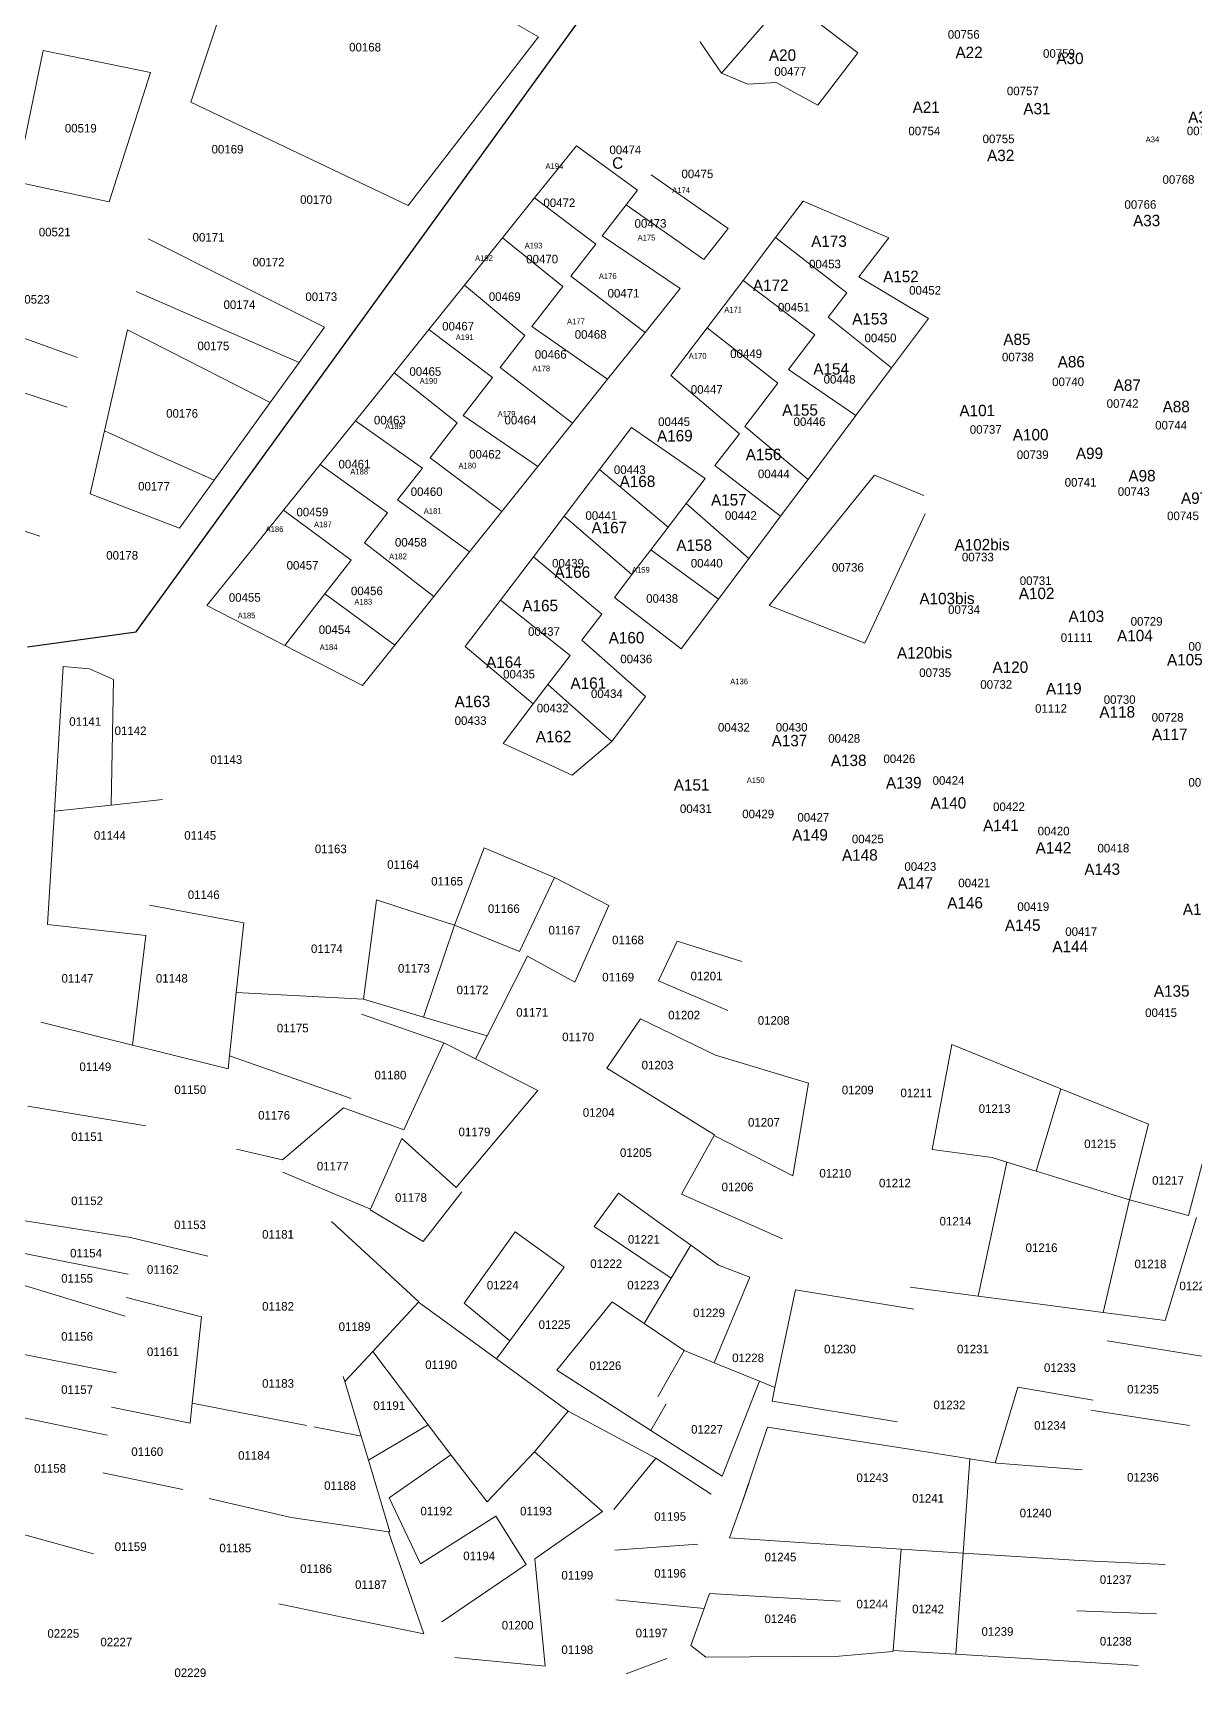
# Model space of a CAD drawing. Header units: metres. Extents: x 245232 to 248406, y 1633796 to 1637634.
# Drawn here: x 246830.5 to 247033.8, y 1634357.2 to 1634645 of the extents above; entities that cross this region are included whole.
import ezdxf
from ezdxf.enums import TextEntityAlignment as Align

# ---------------------------------------------------------------- set-up
doc = ezdxf.new("R2010")
doc.units = ezdxf.units.M
doc.header["$MEASUREMENT"] = 0
for name, color, linetype in [('historique_numero_parcelle', 7, 'Continuous'), ('limites_sections', 7, 'Continuous'), ('numero_lot', 7, 'Continuous')]:
    doc.layers.add(name, color=color, linetype=linetype)
doc.layers.add('LIMITES_PARCELLES', color=7, linetype='Continuous', lineweight=0, true_color=0xffffff)
doc.styles.add('Style-FANCY', font='FANCY.shx')
doc.styles.add('Style-WORKING', font='WORKING.shx')

msp = doc.modelspace()

# ---------------------------------------------------------------- linework, layer by layer
at = {"layer": 'limites_parcelles'}
for p, q in [((246858.114, 1634632.939), (246867.079, 1634659.746)), ((246906.864, 1634651.293), (246918.984, 1634644.37)), ((246951.064, 1634637.968), (246962.438, 1634651.111)), ((246962.438, 1634651.111), (246974.898, 1634641.521)), ((246827.505, 1634618.937), (246832.237, 1634641.977)), ((246832.237, 1634641.977), (246851.074, 1634638.1)), ((246918.984, 1634644.37), (246896.175, 1634614.794)), ((246951.064, 1634637.968), (246947.254, 1634643.524)), ((246974.898, 1634641.521), (246967.892, 1634632.411)), ((246851.074, 1634638.1), (246843.834, 1634615.476)), ((246955.668, 1634636.063), (246951.064, 1634637.968)), ((246960.589, 1634636.38), (246955.668, 1634636.063)), ((246967.892, 1634632.411), (246960.589, 1634636.38)), ((246872.142, 1634626.251), (246858.114, 1634632.939)), ((246896.175, 1634614.794), (246872.142, 1634626.251)), ((246918.32, 1634616.141), (246925.664, 1634625.268)), ((246925.664, 1634625.268), (246936.301, 1634617.489)), ((246843.834, 1634615.476), (246827.505, 1634618.937)), ((246938.712, 1634620.209), (246952.229, 1634610.776)), ((246912.692, 1634609.147), (246918.32, 1634616.141)), ((246929.016, 1634608.078), (246918.32, 1634616.141)), ((246936.301, 1634617.489), (246934.344, 1634614.961)), ((246934.344, 1634614.961), (246930.138, 1634609.527)), ((246947.921, 1634605.396), (246934.344, 1634614.961)), ((246960.509, 1634609.204), (246965.352, 1634615.584)), ((246965.352, 1634615.584), (246980.351, 1634609.18)), ((246952.229, 1634610.776), (246947.921, 1634605.396)), ((246850.634, 1634608.958), (246865.436, 1634601.551)), ((246906.039, 1634600.88), (246912.692, 1634609.147)), ((246923.276, 1634600.662), (246912.692, 1634609.147)), ((246924.673, 1634602.468), (246929.016, 1634608.078)), ((246930.138, 1634609.527), (246943.821, 1634600.276)), ((246954.811, 1634601.695), (246960.509, 1634609.204)), ((246972.979, 1634599.521), (246960.509, 1634609.204)), ((246980.351, 1634609.18), (246975.105, 1634602.307)), ((246937.648, 1634592.566), (246924.673, 1634602.468)), ((246948.506, 1634593.389), (246954.811, 1634601.695)), ((246954.811, 1634601.695), (246967.364, 1634592.165)), ((246975.105, 1634602.307), (246987.282, 1634595.06)), ((246877.058, 1634587.325), (246848.546, 1634599.778)), ((246865.436, 1634601.551), (246881.515, 1634593.504)), ((246899.779, 1634593.102), (246906.039, 1634600.88)), ((246916.612, 1634592.053), (246906.039, 1634600.88)), ((246917.836, 1634593.635), (246923.276, 1634600.662)), ((246943.821, 1634600.276), (246937.648, 1634592.566)), ((246969.715, 1634595.245), (246972.979, 1634599.521)), ((246822.049, 1634594.023), (246838.264, 1634588.22)), ((246842.988, 1634575.352), (246847.016, 1634593.054)), ((246847.016, 1634593.054), (246854.397, 1634589.306)), ((246881.515, 1634593.504), (246877.058, 1634587.325)), ((246893.701, 1634585.548), (246899.779, 1634593.102)), ((246910.912, 1634584.691), (246899.779, 1634593.102)), ((246931.103, 1634584.393), (246917.836, 1634593.635)), ((246942.176, 1634585.049), (246948.506, 1634593.389)), ((246960.93, 1634583.735), (246948.506, 1634593.389)), ((246980.818, 1634586.42), (246969.715, 1634595.245)), ((246987.282, 1634595.06), (246980.818, 1634586.42)), ((246912.268, 1634586.441), (246916.612, 1634592.053)), ((246937.648, 1634592.566), (246931.103, 1634584.393)), ((246967.364, 1634592.165), (246962.747, 1634586.115)), ((246854.397, 1634589.306), (246872.029, 1634580.352)), ((246877.058, 1634587.325), (246872.029, 1634580.352)), ((246836.432, 1634579.5), (246820.004, 1634584.979)), ((246886.928, 1634577.132), (246893.701, 1634585.548)), ((246904.766, 1634576.75), (246893.701, 1634585.548)), ((246905.791, 1634578.074), (246910.912, 1634584.691)), ((246924.942, 1634576.699), (246912.268, 1634586.441)), ((246931.103, 1634584.393), (246924.942, 1634576.699)), ((246954.166, 1634574.873), (246942.176, 1634585.049)), ((246962.747, 1634586.115), (246974.571, 1634578.069)), ((246980.818, 1634586.42), (246974.571, 1634578.069)), ((246955.131, 1634576.136), (246960.93, 1634583.735)), ((246872.029, 1634580.352), (246862.207, 1634566.734)), ((246880.772, 1634569.482), (246886.928, 1634577.132)), ((246898.66, 1634568.862), (246886.928, 1634577.132)), ((246900.037, 1634570.641), (246904.766, 1634576.75)), ((246918.875, 1634569.122), (246905.791, 1634578.074)), ((246924.942, 1634576.699), (246918.875, 1634569.122)), ((246929.689, 1634568.597), (246935.271, 1634575.952)), ((246935.271, 1634575.952), (246948.198, 1634567.053)), ((246966.193, 1634566.87), (246955.131, 1634576.136)), ((246974.571, 1634578.069), (246966.193, 1634566.87)), ((246840.484, 1634564.347), (246842.988, 1634575.352)), ((246842.988, 1634575.352), (246851.591, 1634571.494)), ((246949.899, 1634569.282), (246954.166, 1634574.873)), ((246851.591, 1634571.494), (246862.207, 1634566.734)), ((246912.552, 1634561.225), (246900.037, 1634570.641)), ((246874.316, 1634561.46), (246880.772, 1634569.482)), ((246892.568, 1634560.992), (246880.772, 1634569.482)), ((246894.331, 1634563.269), (246898.66, 1634568.862)), ((246918.875, 1634569.122), (246912.552, 1634561.225)), ((246923.495, 1634560.436), (246929.689, 1634568.597)), ((246941.676, 1634558.508), (246929.689, 1634568.597)), ((246961.383, 1634560.439), (246949.899, 1634569.282)), ((246959.399, 1634544.776), (246977.814, 1634567.636)), ((246977.814, 1634567.636), (246986.493, 1634564.038)), ((246856.146, 1634558.33), (246840.484, 1634564.347)), ((246862.207, 1634566.734), (246856.146, 1634558.33)), ((246948.198, 1634567.053), (246944.847, 1634562.663)), ((246966.193, 1634566.87), (246961.383, 1634560.439)), ((246814.451, 1634562.472), (246831.691, 1634556.949)), ((246868.648, 1634554.416), (246874.316, 1634561.46)), ((246874.316, 1634561.46), (246886.19, 1634552.752)), ((246906.906, 1634554.174), (246894.331, 1634563.269)), ((246944.847, 1634562.663), (246941.676, 1634558.508)), ((246944.847, 1634562.663), (246944.847, 1634562.663)), ((246944.847, 1634562.663), (246955.851, 1634553.045)), ((246888.504, 1634555.741), (246892.568, 1634560.992)), ((246912.552, 1634561.225), (246906.906, 1634554.174)), ((246918.111, 1634553.343), (246923.495, 1634560.436)), ((246935.344, 1634550.211), (246923.495, 1634560.436)), ((246938.664, 1634554.562), (246941.676, 1634558.508)), ((246961.383, 1634560.439), (246958.378, 1634556.423)), ((246986.705, 1634560.863), (246976.121, 1634538.214)), ((246900.672, 1634546.389), (246888.504, 1634555.741)), ((246958.378, 1634556.423), (246955.851, 1634553.045)), ((246860.894, 1634544.781), (246868.648, 1634554.416)), ((246886.19, 1634552.752), (246881.604, 1634546.828)), ((246906.906, 1634554.174), (246900.672, 1634546.389)), ((246912.321, 1634545.714), (246918.111, 1634553.343)), ((246918.111, 1634553.343), (246930.072, 1634543.305)), ((246935.344, 1634550.211), (246938.664, 1634554.562)), ((246950.501, 1634545.893), (246938.664, 1634554.562)), ((246955.851, 1634553.045), (246950.501, 1634545.893)), ((246932.293, 1634546.215), (246935.344, 1634550.211)), ((246874.594, 1634537.772), (246860.894, 1634544.781)), ((246874.594, 1634537.772), (246881.604, 1634546.828)), ((246881.604, 1634546.828), (246881.604, 1634546.828)), ((246881.604, 1634546.828), (246893.818, 1634537.828)), ((246900.672, 1634546.389), (246893.818, 1634537.828)), ((246906.174, 1634537.615), (246912.321, 1634545.714)), ((246912.321, 1634545.714), (246924.553, 1634536.072)), ((246943.996, 1634537.198), (246932.293, 1634546.215)), ((246950.501, 1634545.893), (246943.996, 1634537.198)), ((246976.121, 1634538.214), (246959.399, 1634544.776)), ((246930.072, 1634543.305), (246926.59, 1634538.741)), ((246926.59, 1634538.741), (246937.748, 1634528.845)), ((246888.199, 1634530.811), (246874.594, 1634537.772)), ((246893.818, 1634537.828), (246888.199, 1634530.811)), ((246918.088, 1634527.603), (246906.174, 1634537.615)), ((246924.553, 1634536.072), (246920.649, 1634530.958)), ((246834.212, 1634508.786), (246835.758, 1634534.119)), ((246835.758, 1634534.119), (246840.388, 1634533.722)), ((246840.388, 1634533.722), (246844.568, 1634531.83)), ((246844.568, 1634531.83), (246844.144, 1634509.857)), ((246918.088, 1634527.603), (246920.649, 1634530.958)), ((246931.856, 1634520.969), (246920.649, 1634530.958)), ((246912.792, 1634520.664), (246918.088, 1634527.603)), ((246937.748, 1634528.845), (246931.856, 1634520.969)), ((246924.871, 1634515.095), (246912.792, 1634520.664)), ((246931.856, 1634520.969), (246924.871, 1634515.095)), ((246834.212, 1634508.786), (246844.144, 1634509.857)), ((246844.144, 1634509.857), (246853.147, 1634510.827)), ((246833.001, 1634488.945), (246834.212, 1634508.786)), ((246904.263, 1634488.809), (246909.485, 1634502.362)), ((246909.485, 1634502.362), (246921.767, 1634497.154)), ((246921.767, 1634497.154), (246915.693, 1634484.205)), ((246921.767, 1634497.154), (246931.292, 1634492.277)), ((246850.889, 1634492.345), (246867.374, 1634489.263)), ((246888.319, 1634475.883), (246890.611, 1634493.254)), ((246890.611, 1634493.254), (246897.203, 1634491.107)), ((246931.292, 1634492.277), (246925.364, 1634478.837)), ((246897.203, 1634491.107), (246904.263, 1634488.809)), ((246850.241, 1634487.04), (246833.001, 1634488.945)), ((246847.894, 1634467.827), (246850.241, 1634487.04)), ((246867.374, 1634489.263), (246866.061, 1634477.022)), ((246898.867, 1634472.754), (246904.263, 1634488.809)), ((246915.693, 1634484.205), (246904.263, 1634488.809)), ((246939.992, 1634479.112), (246943.247, 1634486.029)), ((246943.247, 1634486.029), (246954.602, 1634482.499)), ((246917.077, 1634483.437), (246909.98, 1634469.456)), ((246925.364, 1634478.837), (246917.077, 1634483.437)), ((246952.176, 1634473.891), (246939.992, 1634479.112)), ((246866.061, 1634477.022), (246864.875, 1634465.958)), ((246866.061, 1634477.022), (246888.319, 1634475.883)), ((246898.867, 1634472.754), (246888.319, 1634475.883)), ((246887.997, 1634473.233), (246902.395, 1634468.263)), ((246909.98, 1634469.456), (246898.867, 1634472.754)), ((246930.934, 1634463.826), (246936.86, 1634472.457)), ((246936.86, 1634472.457), (246949.983, 1634466.107)), ((246831.845, 1634471.874), (246847.894, 1634467.827)), ((246909.98, 1634469.456), (246907.947, 1634465.452)), ((246851.735, 1634466.873), (246847.894, 1634467.827)), ((246864.63, 1634463.673), (246851.735, 1634466.873)), ((246895.409, 1634453.023), (246902.395, 1634468.263)), ((246902.395, 1634468.263), (246907.947, 1634465.452)), ((246987.933, 1634449.541), (246991.374, 1634467.919)), ((246991.374, 1634467.919), (247001.983, 1634463.628)), ((246864.875, 1634465.958), (246864.63, 1634463.673)), ((246886.202, 1634458.471), (246864.875, 1634465.958)), ((246907.947, 1634465.452), (246918.905, 1634459.903)), ((246936.728, 1634460.237), (246930.934, 1634463.826)), ((246949.983, 1634466.107), (246966.254, 1634461.184)), ((247001.983, 1634463.628), (247010.463, 1634460.198)), ((246966.254, 1634461.184), (246963.538, 1634444.962)), ((246918.905, 1634459.903), (246904.581, 1634442.93)), ((246949.828, 1634452.123), (246936.728, 1634460.237)), ((247006.117, 1634445.772), (247010.463, 1634460.198)), ((247010.463, 1634460.198), (247025.818, 1634453.986)), ((246850.248, 1634453.725), (246829.553, 1634457.134)), ((246874.137, 1634447.732), (246884.826, 1634456.833)), ((246884.826, 1634456.833), (246895.409, 1634453.023)), ((246944.055, 1634441.736), (246949.782, 1634452.041)), ((246949.782, 1634452.041), (246949.828, 1634452.123)), ((246963.538, 1634444.962), (246949.782, 1634452.041)), ((247025.818, 1634453.986), (247022.46, 1634440.732)), ((246866.094, 1634449.637), (246874.137, 1634447.732)), ((246895.056, 1634451.502), (246889.575, 1634439.125)), ((246904.581, 1634442.93), (246895.056, 1634451.502)), ((246998.439, 1634448.14), (246987.933, 1634449.541)), ((247032.843, 1634438.037), (247035.943, 1634449.89)), ((246996.013, 1634423.896), (247000.994, 1634447.352)), ((247000.994, 1634447.352), (246998.439, 1634448.14)), ((247000.994, 1634447.352), (247006.117, 1634445.772)), ((246889.575, 1634439.125), (246874.243, 1634445.615)), ((247011.476, 1634444.12), (247006.117, 1634445.772)), ((247022.46, 1634440.732), (247011.476, 1634444.12)), ((246905.594, 1634442.155), (246898.796, 1634433.444)), ((246928.736, 1634436.092), (246933.013, 1634441.904)), ((246933.013, 1634441.904), (246940.03, 1634436.849)), ((246961.694, 1634433.948), (246944.055, 1634441.736)), ((247022.46, 1634440.732), (247017.878, 1634421.036)), ((247022.46, 1634440.732), (247032.843, 1634438.037)), ((246889.523, 1634439.008), (246889.575, 1634439.125)), ((246898.796, 1634433.444), (246889.523, 1634439.008)), ((247034.213, 1634437.682), (247028.756, 1634419.614)), ((246827.982, 1634437.228), (246847.576, 1634434.172)), ((246882.736, 1634436.99), (246898.027, 1634422.922)), ((246905.997, 1634422.645), (246914.932, 1634435.152)), ((246914.932, 1634435.152), (246923.498, 1634428.976)), ((246942.226, 1634427.034), (246928.736, 1634436.092)), ((246940.03, 1634436.849), (246945.66, 1634432.793)), ((246847.576, 1634434.172), (246861.116, 1634430.904)), ((246942.226, 1634427.034), (246945.66, 1634432.793)), ((246945.66, 1634432.793), (246950.521, 1634429.29)), ((246827.539, 1634431.624), (246847.131, 1634427.717)), ((246923.498, 1634428.976), (246913.992, 1634416.062)), ((246950.521, 1634429.29), (246955.979, 1634427.203)), ((246846.624, 1634420.361), (246827.067, 1634426.356)), ((246937.498, 1634419.107), (246942.226, 1634427.034)), ((246955.979, 1634427.203), (246949.767, 1634412.202)), ((246846.852, 1634423.671), (246859.977, 1634420.275)), ((246960.399, 1634407.873), (246964.005, 1634424.993)), ((246964.005, 1634424.993), (246984.713, 1634421.615)), ((246996.013, 1634423.896), (246984.098, 1634425.454)), ((247006.861, 1634422.477), (246996.013, 1634423.896)), ((246859.977, 1634420.275), (246858.357, 1634405.17)), ((246889.959, 1634414.216), (246897.965, 1634422.855)), ((246898.027, 1634422.922), (246897.965, 1634422.855)), ((246897.965, 1634422.855), (246911.658, 1634412.892)), ((246913.992, 1634416.062), (246905.997, 1634422.645)), ((246922.188, 1634410.953), (246931.886, 1634422.927)), ((246931.886, 1634422.927), (246937.498, 1634419.107)), ((247017.878, 1634421.036), (247006.861, 1634422.477)), ((247028.756, 1634419.614), (247017.878, 1634421.036)), ((246937.498, 1634419.107), (246937.498, 1634419.107)), ((246937.498, 1634419.107), (246944.48, 1634414.355)), ((246913.992, 1634416.062), (246911.658, 1634412.892)), ((247018.555, 1634416.094), (247035.136, 1634413.389)), ((246825.058, 1634414.44), (246845.111, 1634410.452)), ((246889.959, 1634414.216), (246885.078, 1634408.951)), ((246899.659, 1634401.39), (246889.959, 1634414.216)), ((246911.658, 1634412.892), (246924.185, 1634403.777)), ((246939.876, 1634406.285), (246944.48, 1634414.355)), ((246944.48, 1634414.355), (246944.48, 1634414.355)), ((246944.48, 1634414.355), (246949.767, 1634412.202)), ((246949.767, 1634412.202), (246957.669, 1634408.985)), ((246884.816, 1634409.83), (246885.078, 1634408.951)), ((246885.078, 1634408.951), (246887.927, 1634399.404)), ((246938.67, 1634400.386), (246922.188, 1634410.953)), ((246957.669, 1634408.985), (246951.157, 1634392.381)), ((246957.669, 1634408.985), (246960.399, 1634407.873)), ((246959.906, 1634405.533), (246960.399, 1634407.873)), ((246998.939, 1634394.706), (247002.903, 1634407.988)), ((247002.903, 1634407.988), (247016.124, 1634405.677)), ((246823.261, 1634403.775), (246843.449, 1634399.564)), ((246857.982, 1634401.673), (246844.193, 1634404.438)), ((246858.357, 1634405.17), (246857.982, 1634401.673)), ((246858.357, 1634405.17), (246878.366, 1634401.269)), ((246924.185, 1634403.777), (246918.313, 1634396.628)), ((246924.185, 1634403.777), (246939.516, 1634395.549)), ((246938.67, 1634400.386), (246941.358, 1634405.015)), ((246981.797, 1634401.914), (246959.906, 1634405.533)), ((247015.717, 1634403.929), (247033.001, 1634401.251)), ((246879.634, 1634401.021), (246887.927, 1634399.404)), ((246889.196, 1634395.152), (246899.659, 1634401.39)), ((246903.628, 1634396.098), (246899.659, 1634401.39)), ((246951.157, 1634392.381), (246938.67, 1634400.386)), ((246954.636, 1634387.771), (246959.104, 1634400.967)), ((246959.104, 1634400.967), (246984.307, 1634397.076)), ((246887.927, 1634399.404), (246889.196, 1634395.152)), ((246889.196, 1634395.152), (246892.936, 1634382.612)), ((246892.823, 1634388.592), (246903.628, 1634396.098)), ((246909.978, 1634387.896), (246903.628, 1634396.098)), ((246918.313, 1634396.628), (246909.978, 1634387.896)), ((246918.313, 1634396.628), (246930.216, 1634386.2)), ((246932.177, 1634386.547), (246939.516, 1634395.549)), ((246939.516, 1634395.549), (246949.252, 1634389.206)), ((246984.307, 1634397.076), (246994.548, 1634395.417)), ((246994.548, 1634395.417), (246993.358, 1634378.92)), ((246994.548, 1634395.417), (246998.939, 1634394.706)), ((246998.939, 1634394.706), (246999.336, 1634394.642)), ((246999.336, 1634394.642), (247014.22, 1634393.475)), ((246856.736, 1634390.048), (246842.686, 1634392.967)), ((246954.636, 1634387.771), (246955.826, 1634391.097)), ((246861.333, 1634388.496), (246875.709, 1634385.119)), ((246898.31, 1634377.022), (246892.823, 1634388.592)), ((246930.216, 1634386.2), (246918.327, 1634377.937)), ((246952.416, 1634381.568), (246954.636, 1634387.771)), ((246841.049, 1634378.8), (246820.03, 1634384.602)), ((246875.709, 1634385.119), (246886.413, 1634383.561)), ((246886.413, 1634383.561), (246892.716, 1634382.644)), ((246911.541, 1634385.401), (246898.31, 1634377.022)), ((246916.857, 1634376.916), (246911.541, 1634385.401)), ((246892.716, 1634382.644), (246898.928, 1634364.758)), ((246892.936, 1634382.612), (246892.716, 1634382.644)), ((246946.894, 1634380.494), (246932.334, 1634379.418)), ((246972.68, 1634380.258), (246952.416, 1634381.568)), ((246982.519, 1634379.621), (246972.68, 1634380.258)), ((246918.327, 1634377.937), (246920.162, 1634359.123)), ((246981.076, 1634361.868), (246982.519, 1634379.621)), ((246993.358, 1634378.92), (246982.519, 1634379.621)), ((246993.358, 1634378.92), (246992.081, 1634361.198)), ((246993.358, 1634378.92), (247013.729, 1634377.603)), ((247013.729, 1634377.603), (247028.723, 1634376.927)), ((246902.037, 1634366.866), (246916.857, 1634376.916)), ((246947.986, 1634369.19), (246948.928, 1634371.822)), ((246948.928, 1634371.822), (246971.881, 1634370.512)), ((246884.597, 1634367.714), (246873.511, 1634370.003)), ((246932.526, 1634370.708), (246947.986, 1634369.19)), ((246945.679, 1634362.743), (246947.986, 1634369.19)), ((247013.264, 1634368.811), (247027.206, 1634368.304)), ((246898.928, 1634364.758), (246884.597, 1634367.714)), ((246948.3, 1634360.684), (246945.679, 1634362.743)), ((246920.162, 1634359.123), (246904.326, 1634360.631)), ((246941.474, 1634360.472), (246934.33, 1634357.773)), ((246971.645, 1634360.843), (246948.3, 1634360.684)), ((246981.061, 1634361.686), (246971.645, 1634360.843)), ((246981.076, 1634361.868), (246981.061, 1634361.686)), ((246992.081, 1634361.198), (246981.076, 1634361.868)), ((247012.795, 1634359.938), (246992.081, 1634361.198)), ((247024.024, 1634359.255), (247012.795, 1634359.938))]:
    msp.add_line(p, q, dxfattribs=at)
at = {"layer": 'limites_sections'}
for p, q in [((246848.547, 1634540.21), (247071.802, 1634848.166)), ((246829.497, 1634537.564), (246848.547, 1634540.21))]:
    msp.add_line(p, q, dxfattribs=at)

# ---------------------------------------------------------------- texts
at = {"layer": 'historique_numero_parcelle', "style": 'Style-FANCY'}
for s, p in [('00756', (246993.459, 1634644.769)), ('00759', (247010.129, 1634641.434)), ('00477', (246963.079, 1634638.276)), ('00757', (247003.806, 1634634.879)), ('00754', (246986.554, 1634627.865)), ('00770', (247035.317, 1634627.879)), ('00474', (246934.197, 1634624.562)), ('00755', (246999.552, 1634626.485)), ('00475', (246946.817, 1634620.356)), ('00768', (247031.063, 1634619.37)), ('00472', (246922.642, 1634615.297)), ('00766', (247024.395, 1634615)), ('00473', (246938.605, 1634611.683)), ('00470', (246919.636, 1634605.44)), ('00453', (246969.155, 1634604.573)), ('00469', (246913.084, 1634598.87)), ('00471', (246933.885, 1634599.461)), ('00452', (246986.695, 1634599.974)), ('00451', (246963.711, 1634597.017)), ('00467', (246904.921, 1634593.696)), ('00468', (246928.124, 1634592.249)), ('00450', (246978.877, 1634591.629)), ('00466', (246921.132, 1634588.751)), ('00449', (246955.352, 1634588.869)), ('00738', (247002.943, 1634588.293)), ('00465', (246899.173, 1634585.761)), ('00448', (246971.71, 1634584.4)), ('00740', (247011.731, 1634583.952)), ('00447', (246948.454, 1634582.626)), ('00742', (247021.273, 1634580.158)), ('00463', (246892.965, 1634577.252)), ('00464', (246915.836, 1634577.252)), ('00445', (246942.739, 1634576.975)), ('00446', (246966.454, 1634576.975)), ('00737', (246997.31, 1634575.616)), ('00744', (247029.774, 1634576.363)), ('00461', (246886.766, 1634569.548)), ('00462', (246909.635, 1634571.272)), ('00739', (247005.53, 1634571.188)), ('00443', (246934.987, 1634568.564)), ('00444', (246960.207, 1634567.842)), ('00741', (247013.925, 1634566.359)), ('00460', (246899.403, 1634564.718)), ('00743', (247023.228, 1634564.749)), ('00459', (246879.399, 1634561.153)), ('00441', (246930.003, 1634560.548)), ('00442', (246954.432, 1634560.548)), ('00745', (247031.85, 1634560.494)), ('00458', (246896.644, 1634555.863)), ('00439', (246924.154, 1634552.203)), ('00440', (246948.454, 1634552.203)), ('00733', (246995.931, 1634553.279)), ('00457', (246877.675, 1634551.839)), ('00736', (246973.167, 1634551.467)), ('00731', (247006.057, 1634549.139)), ('00455', (246867.558, 1634546.204)), ('00456', (246888.941, 1634547.354)), ('00438', (246940.644, 1634546.026)), ('00734', (246993.509, 1634544.079)), ('00454', (246883.301, 1634540.569)), ('00729', (247025.477, 1634542.009)), ('00437', (246919.95, 1634540.243)), ('01111', (247013.225, 1634539.181)), ('00727', (247035.593, 1634537.64)), ('00436', (246936.111, 1634535.447)), ('00435', (246915.586, 1634532.781)), ('00735', (246988.458, 1634533.04)), ('00434', (246930.97, 1634529.353)), ('00732', (246999.15, 1634530.97)), ('00432', (246921.47, 1634526.833)), ('01112', (247008.74, 1634526.772)), ('00730', (247020.763, 1634528.325)), ('00433', (246907.099, 1634524.648)), ('00432', (246953.209, 1634523.479)), ('00430', (246963.326, 1634523.479)), ('00728', (247029.155, 1634525.221)), ('00428', (246972.523, 1634521.524)), ('00426', (246982.18, 1634517.959)), ('00424', (246990.796, 1634514.164)), ('00726', (247035.593, 1634513.837)), ('00431', (246946.55, 1634509.22)), ('00422', (247001.38, 1634509.565)), ('00429', (246957.461, 1634508.307)), ('00427', (246967.12, 1634507.725)), ('00425', (246976.662, 1634503.93)), ('00420', (247009.197, 1634505.31)), ('00418', (247019.662, 1634502.321)), ('00423', (246985.859, 1634499.1)), ('00421', (246995.296, 1634496.226)), ('00419', (247005.636, 1634492.086)), ('00417', (247014.029, 1634487.717)), ('00415', (247028.018, 1634473.515))]:
    msp.add_text(s, height=1.5, rotation=0.1323, dxfattribs=at).set_placement(p, align=Align.MIDDLE_CENTER)
for s, p in [('00168', (246888.623, 1634642.534)), ('00519', (246838.842, 1634628.352)), ('00169', (246864.536, 1634624.678)), ('00170', (246880.037, 1634615.852)), ('00521', (246834.277, 1634610.17)), ('00171', (246861.212, 1634609.267)), ('00172', (246871.723, 1634604.907)), ('00523', (246830.627, 1634598.395)), ('00173', (246880.959, 1634598.846)), ('00174', (246866.627, 1634597.464)), ('00175', (246862.061, 1634590.234)), ('00176', (246856.587, 1634578.424)), ('00177', (246851.664, 1634565.678)), ('00178', (246846.09, 1634553.583)), ('01141', (246839.616, 1634524.485)), ('01142', (246847.553, 1634522.861)), ('01143', (246864.32, 1634517.823)), ('01144', (246843.932, 1634504.548)), ('01145', (246859.75, 1634504.548)), ('01163', (246882.624, 1634502.19)), ('01164', (246895.29, 1634499.447)), ('01165', (246902.993, 1634496.533)), ('01146', (246860.364, 1634494.166)), ('01166', (246912.92, 1634491.733)), ('01167', (246923.533, 1634487.961)), ('01168', (246934.659, 1634486.247)), ('01174', (246881.939, 1634484.704)), ('01173', (246897.173, 1634481.275)), ('01201', (246948.414, 1634479.935)), ('01147', (246838.256, 1634479.525)), ('01148', (246854.785, 1634479.525)), ('01172', (246907.443, 1634477.504)), ('01169', (246932.947, 1634479.733)), ('01171', (246917.884, 1634473.561)), ('01202', (246944.491, 1634473.105)), ('01208', (246960.18, 1634472.156)), ('01175', (246875.948, 1634470.818)), ('01170', (246925.929, 1634469.275)), ('01149', (246841.386, 1634464.047)), ('01203', (246939.843, 1634464.334)), ('01150', (246858.013, 1634460.03)), ('01180', (246893.065, 1634462.589)), ('01209', (246974.9, 1634459.985)), ('01211', (246985.17, 1634459.47)), ('01176', (246872.696, 1634455.561)), ('01204', (246929.541, 1634456.042)), ('01207', (246958.468, 1634454.327)), ('01213', (246998.863, 1634456.727)), ('01151', (246839.948, 1634451.812)), ('01179', (246907.785, 1634452.646)), ('01205', (246936.045, 1634449.013)), ('01215', (247017.35, 1634450.556)), ('01177', (246882.966, 1634446.646)), ('01210', (246970.963, 1634445.413)), ('01206', (246953.846, 1634443.013)), ('01212', (246981.404, 1634443.698)), ('01217', (247029.229, 1634444.147)), ('01152', (246839.948, 1634440.581)), ('01178', (246896.659, 1634441.16)), ('01214', (246992.017, 1634437.013)), ('01153', (246857.962, 1634436.381)), ('01181', (246873.385, 1634434.711)), ('01154', (246839.762, 1634431.424)), ('01221', (246937.44, 1634433.825)), ('01216', (247007.08, 1634432.384)), ('01162', (246853.215, 1634428.558)), ('01222', (246930.845, 1634429.571)), ('01218', (247026.155, 1634429.537)), ('01155', (246838.197, 1634427.002)), ('01224', (246912.73, 1634425.821)), ('01223', (246937.329, 1634425.821)), ('01220', (247034.01, 1634425.688)), ('01182', (246873.385, 1634422.11)), ('01229', (246948.846, 1634420.974)), ('01156', (246838.197, 1634416.839)), ('01189', (246886.785, 1634418.552)), ('01225', (246921.802, 1634418.916)), ('01161', (246853.215, 1634414.157)), ('01230', (246971.783, 1634414.631)), ('01231', (246995.062, 1634414.631)), ('01190', (246901.946, 1634411.891)), ('01226', (246930.703, 1634411.716)), ('01228', (246955.693, 1634413.088)), ('01233', (247010.296, 1634411.373)), ('01183', (246873.385, 1634408.61)), ('01157', (246838.197, 1634407.539)), ('01235', (247024.845, 1634407.602)), ('01191', (246892.849, 1634404.74)), ('01232', (246990.954, 1634404.859)), ('01227', (246948.504, 1634400.573)), ('01234', (247008.584, 1634401.259)), ('01160', (246850.477, 1634396.671)), ('01158', (246833.466, 1634393.739)), ('01184', (246869.192, 1634396.01)), ('01188', (246884.242, 1634390.731)), ('01243', (246977.453, 1634392.104)), ('01236', (247024.845, 1634392.179)), ('01241', (246987.209, 1634388.504)), ('01192', (246901.117, 1634386.262)), ('01193', (246918.555, 1634386.262)), ('01195', (246942.048, 1634385.323)), ('01240', (247006.038, 1634385.932)), ('01159', (246847.567, 1634380.042)), ('01185', (246865.897, 1634379.809)), ('01194', (246908.606, 1634378.425)), ('01245', (246961.363, 1634378.218)), ('01186', (246880.042, 1634376.192)), ('01199', (246925.787, 1634375.037)), ('01196', (246942.048, 1634375.38)), ('01237', (247020.073, 1634374.275)), ('01187', (246889.656, 1634373.393)), ('01244', (246977.453, 1634369.989)), ('01242', (246987.209, 1634369.132)), ('02225', (246835.787, 1634364.844)), ('01200', (246915.346, 1634366.294)), ('01197', (246938.796, 1634364.922)), ('01246', (246961.363, 1634367.418)), ('01239', (246999.362, 1634365.189)), ('02227', (246845.072, 1634363.344)), ('01198', (246925.787, 1634362.008)), ('01238', (247020.073, 1634363.475)), ('02229', (246858.025, 1634357.974))]:
    msp.add_text(s, height=1.5, dxfattribs=at).set_placement(p, align=Align.MIDDLE_CENTER)
at = {"layer": 'numero_lot', "linetype": 'Continuous'}
for s, height, style, p in [('A20', 2, 'Style-WORKING', (246959.346, 1634640.12)), ('A22', 2, 'Style-WORKING', (246992.021, 1634640.6)), ('A30', 2, 'Style-WORKING', (247009.693, 1634639.547)), ('A21', 2, 'Style-WORKING', (246984.51, 1634630.992)), ('A31', 2, 'Style-WORKING', (247003.902, 1634630.746)), ('A35', 1.999, 'Style-WORKING', (247032.762, 1634629.26)), ('A32', 2, 'Style-WORKING', (246997.557, 1634622.564)), ('A34', 1, 'Style-FANCY', (247025.318, 1634625.886)), ('A194', 1, 'Style-FANCY', (246920.207, 1634621.21)), ('C', 2, 'Style-WORKING', (246931.903, 1634621.245)), ('A174', 1, 'Style-FANCY', (246942.403, 1634616.979)), ('A33', 2, 'Style-WORKING', (247023.115, 1634611.16)), ('A193', 1, 'Style-FANCY', (246916.562, 1634607.284)), ('A175', 1, 'Style-FANCY', (246936.354, 1634608.679)), ('A173', 2, 'Style-WORKING', (246966.743, 1634607.527)), ('A192', 1, 'Style-FANCY', (246907.892, 1634605.099)), ('A176', 1, 'Style-FANCY', (246929.555, 1634601.947)), ('A172', 2, 'Style-WORKING', (246956.538, 1634599.824)), ('A152', 2, 'Style-WORKING', (246979.348, 1634601.352)), ('A171', 1, 'Style-FANCY', (246951.521, 1634596.065)), ('A153', 2, 'Style-WORKING', (246973.921, 1634593.962)), ('A177', 1, 'Style-FANCY', (246923.992, 1634594.018)), ('A191', 1, 'Style-FANCY', (246904.511, 1634591.253)), ('A85', 2, 'Style-WORKING', (247000.395, 1634590.368)), ('A170', 1, 'Style-FANCY', (246945.297, 1634587.975)), ('A154', 2, 'Style-WORKING', (246967.123, 1634585.181)), ('A86', 2, 'Style-WORKING', (247009.913, 1634586.446)), ('A190', 1, 'Style-FANCY', (246898.182, 1634583.609)), ('A178', 1, 'Style-FANCY', (246917.918, 1634585.766)), ('A87', 2, 'Style-WORKING', (247019.725, 1634582.356)), ('A179', 1, 'Style-FANCY', (246911.842, 1634577.823)), ('A155', 2, 'Style-WORKING', (246961.678, 1634577.989)), ('A101', 2, 'Style-WORKING', (246992.712, 1634577.9)), ('A88', 2, 'Style-WORKING', (247028.293, 1634578.594)), ('A189', 1, 'Style-FANCY', (246892.107, 1634575.666)), ('A100', 2, 'Style-WORKING', (247002.059, 1634573.664)), ('A169', 2, 'Style-WORKING', (246939.753, 1634573.479)), ('A156', 2, 'Style-WORKING', (246955.285, 1634570.203)), ('A99', 2, 'Style-WORKING', (247013.104, 1634570.411)), ('A188', 1, 'Style-FANCY', (246886.032, 1634567.723)), ('A180', 1, 'Style-FANCY', (246904.976, 1634568.767)), ('A168', 2, 'Style-WORKING', (246933.209, 1634565.493)), ('A98', 2, 'Style-WORKING', (247022.304, 1634566.491)), ('A157', 2, 'Style-WORKING', (246949.21, 1634562.26)), ('A97', 2, 'Style-WORKING', (247031.504, 1634562.571)), ('A181', 1, 'Style-FANCY', (246898.9, 1634560.824)), ('A186', 1, 'Style-FANCY', (246871.206, 1634557.645)), ('A187', 1, 'Style-FANCY', (246879.673, 1634558.475)), ('A167', 2, 'Style-WORKING', (246928.275, 1634557.402)), ('A158', 2, 'Style-WORKING', (246943.135, 1634554.317)), ('A102bis', 2, 'Style-WORKING', (246991.85, 1634554.402)), ('A182', 1, 'Style-FANCY', (246892.826, 1634552.881)), ('A166', 2, 'Style-WORKING', (246921.8, 1634549.598)), ('A159', 1, 'Style-FANCY', (246935.359, 1634550.517)), ('A103bis', 2, 'Style-WORKING', (246985.704, 1634544.979)), ('A102', 2, 'Style-WORKING', (247003.109, 1634545.885)), ('A183', 1, 'Style-FANCY', (246886.751, 1634544.938)), ('A165', 2, 'Style-WORKING', (246916.173, 1634543.744)), ('A165', 2, 'Style-WORKING', (246916.173, 1634543.744)), ('A185', 1, 'Style-FANCY', (246866.309, 1634542.522)), ('A103', 2, 'Style-WORKING', (247011.814, 1634541.871)), ('A160', 2, 'Style-WORKING', (246931.294, 1634538.123)), ('A104', 2, 'Style-WORKING', (247020.321, 1634538.489)), ('A184', 1, 'Style-FANCY', (246880.675, 1634536.995)), ('A164', 2, 'Style-WORKING', (246909.82, 1634533.846)), ('A120bis', 2, 'Style-WORKING', (246981.77, 1634535.484)), ('A105', 2, 'Style-WORKING', (247029.056, 1634534.278)), ('A120', 2, 'Style-WORKING', (246998.503, 1634532.962)), ('A161', 2, 'Style-WORKING', (246924.602, 1634530.178)), ('A136', 1, 'Style-FANCY', (246952.561, 1634530.985)), ('A119', 2, 'Style-WORKING', (247007.86, 1634529.203)), ('A163', 2, 'Style-WORKING', (246904.308, 1634526.965)), ('A118', 2, 'Style-WORKING', (247017.219, 1634525.126)), ('A162', 2, 'Style-WORKING', (246918.526, 1634520.812)), ('A137', 2, 'Style-WORKING', (246959.821, 1634520.115)), ('A117', 2, 'Style-WORKING', (247026.419, 1634521.207)), ('A138', 2, 'Style-WORKING', (246970.194, 1634516.65)), ('A151', 2, 'Style-WORKING', (246942.69, 1634512.356)), ('A151', 2, 'Style-WORKING', (246942.69, 1634512.356)), ('A150', 1, 'Style-FANCY', (246955.461, 1634513.699)), ('A139', 2, 'Style-WORKING', (246979.837, 1634512.738)), ('A140', 2, 'Style-WORKING', (246987.653, 1634509.189)), ('A141', 2, 'Style-WORKING', (246996.853, 1634505.27)), ('A149', 2, 'Style-WORKING', (246963.421, 1634503.606)), ('A148', 2, 'Style-WORKING', (246972.15, 1634500.081)), ('A142', 2, 'Style-WORKING', (247006.052, 1634501.35)), ('A143', 2, 'Style-WORKING', (247014.586, 1634497.596)), ('A147', 2, 'Style-WORKING', (246981.839, 1634495.177)), ('A146', 2, 'Style-WORKING', (246990.575, 1634491.718)), ('A121', 2, 'Style-WORKING', (247031.827, 1634490.602)), ('A145', 2, 'Style-WORKING', (247000.668, 1634487.786)), ('A144', 2, 'Style-WORKING', (247008.988, 1634484.081)), ('A135', 2, 'Style-WORKING', (247026.756, 1634476.273))]:
    msp.add_text(s, height=height, rotation=0.51224, dxfattribs=dict(at, style=style)).set_placement(p)

doc.saveas('drawing.dxf')
